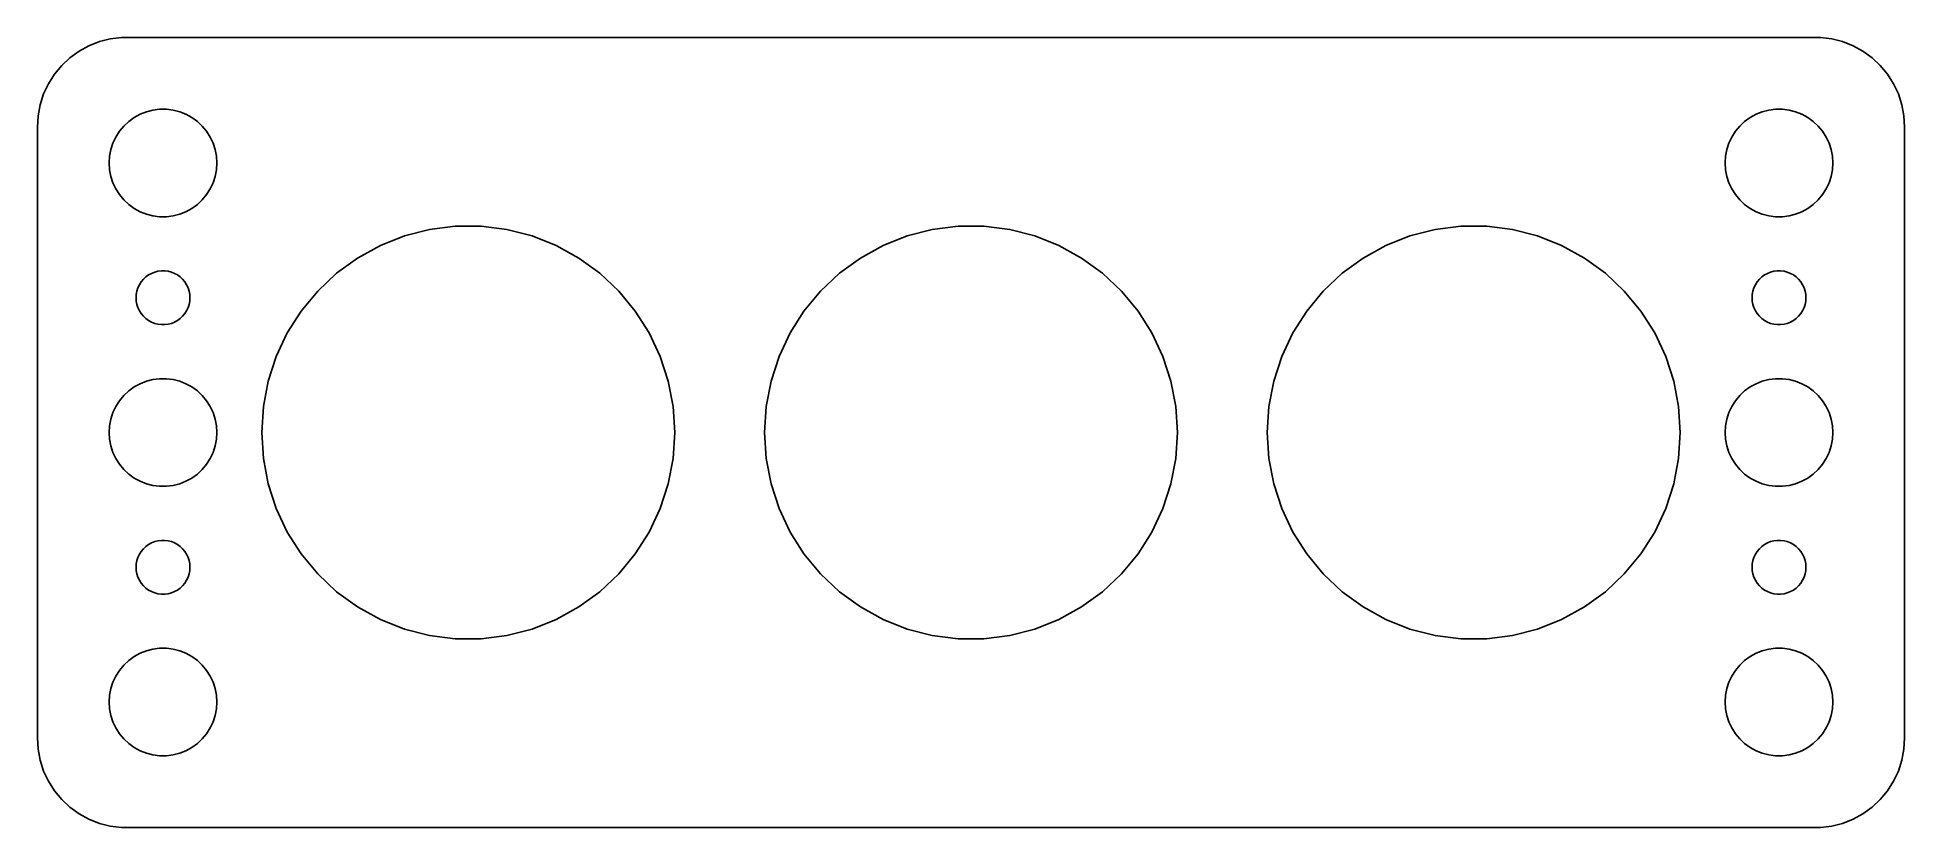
# Model space of a CAD drawing. Header units: metres. Extents: x -52 to 52, y 32 to 76.
import ezdxf

# ---------------------------------------------------------------- set-up
doc = ezdxf.new("R2010")
doc.units = ezdxf.units.M

msp = doc.modelspace()

# ---------------------------------------------------------------- linework, layer by layer
for p, q in [((-47.3139, 75.9901), (-47.9369, 75.9114)), ((47.3139, 75.9901), (-47.3139, 75.9901)), ((47.9369, 75.9114), (47.3139, 75.9901)), ((-49.6791, 75.2216), (-50.1871, 74.8526)), ((-49.1289, 75.5241), (-49.6791, 75.2216)), ((-48.5451, 75.7553), (-49.1289, 75.5241)), ((-47.9369, 75.9114), (-48.5451, 75.7553)), ((48.5451, 75.7553), (47.9369, 75.9114)), ((49.1289, 75.5241), (48.5451, 75.7553)), ((49.6791, 75.2216), (49.1289, 75.5241)), ((50.1871, 74.8526), (49.6791, 75.2216)), ((-51.0451, 73.9389), (-51.3815, 73.4088)), ((-50.6448, 74.4227), (-51.0451, 73.9389)), ((-50.1871, 74.8526), (-50.6448, 74.4227)), ((50.6448, 74.4227), (50.1871, 74.8526)), ((51.0451, 73.9389), (50.6448, 74.4227)), ((51.3815, 73.4088), (51.0451, 73.9389)), ((-51.6489, 72.8406), (-51.8429, 72.2434)), ((-51.3815, 73.4088), (-51.6489, 72.8406)), ((51.6489, 72.8406), (51.3815, 73.4088)), ((51.8429, 72.2434), (51.6489, 72.8406)), ((-51.8429, 72.2434), (-51.9606, 71.6267)), ((-46.2773, 71.7145), (-45.927, 71.8532)), ((-45.927, 71.8532), (-45.5621, 71.9469)), ((-45.5621, 71.9469), (-45.1884, 71.9941)), ((-45.1884, 71.9941), (-44.8116, 71.9941)), ((-44.8116, 71.9941), (-44.4379, 71.9469)), ((-44.4379, 71.9469), (-44.0729, 71.8532)), ((-44.0729, 71.8532), (-43.7227, 71.7145)), ((43.7227, 71.7145), (44.0729, 71.8532)), ((44.0729, 71.8532), (44.4379, 71.9469)), ((44.4379, 71.9469), (44.8116, 71.9941)), ((44.8116, 71.9941), (45.1884, 71.9941)), ((45.1884, 71.9941), (45.5621, 71.9469)), ((45.5621, 71.9469), (45.927, 71.8532)), ((45.927, 71.8532), (46.2773, 71.7145)), ((51.9606, 71.6267), (51.8429, 72.2434)), ((-51.9606, 71.6267), (-52, 71)), ((-52, 71), (-52, 37)), ((-47.6289, 70.4453), (-47.427, 70.7634)), ((-47.427, 70.7634), (-47.1869, 71.0536)), ((-47.1869, 71.0536), (-46.9123, 71.3115)), ((-46.9123, 71.3115), (-46.6075, 71.533)), ((-46.6075, 71.533), (-46.2773, 71.7145)), ((-43.7227, 71.7145), (-43.3925, 71.533)), ((-43.3925, 71.533), (-43.0877, 71.3115)), ((-43.0877, 71.3115), (-42.8131, 71.0536)), ((-42.8131, 71.0536), (-42.5729, 70.7634)), ((-42.5729, 70.7634), (-42.3711, 70.4453)), ((42.3711, 70.4453), (42.5729, 70.7634)), ((42.5729, 70.7634), (42.8131, 71.0536)), ((42.8131, 71.0536), (43.0877, 71.3115)), ((43.0877, 71.3115), (43.3925, 71.533)), ((43.3925, 71.533), (43.7227, 71.7145)), ((46.2773, 71.7145), (46.6075, 71.533)), ((46.6075, 71.533), (46.9123, 71.3115)), ((46.9123, 71.3115), (47.1869, 71.0536)), ((47.1869, 71.0536), (47.427, 70.7634)), ((47.427, 70.7634), (47.6289, 70.4453)), ((52, 71), (51.9606, 71.6267)), ((52, 37), (52, 71)), ((-47.9763, 69.376), (-47.9057, 69.7461)), ((-47.9057, 69.7461), (-47.7893, 70.1044)), ((-47.7893, 70.1044), (-47.6289, 70.4453)), ((-42.3711, 70.4453), (-42.2107, 70.1044)), ((-42.2107, 70.1044), (-42.0942, 69.7461)), ((-42.0942, 69.7461), (-42.0237, 69.376)), ((42.0237, 69.376), (42.0942, 69.7461)), ((42.0942, 69.7461), (42.2107, 70.1044)), ((42.2107, 70.1044), (42.3711, 70.4453)), ((47.6289, 70.4453), (47.7893, 70.1044)), ((47.7893, 70.1044), (47.9057, 69.7461)), ((47.9057, 69.7461), (47.9763, 69.376)), ((-48, 69), (-47.9763, 69.376)), ((-47.9763, 68.624), (-48, 69)), ((-42.0237, 69.376), (-42, 69)), ((-42, 69), (-42.0237, 68.624)), ((42, 69), (42.0237, 69.376)), ((42.0237, 68.624), (42, 69)), ((47.9763, 69.376), (48, 69)), ((48, 69), (47.9763, 68.624)), ((-47.9057, 68.2539), (-47.9763, 68.624)), ((-47.7893, 67.8956), (-47.9057, 68.2539)), ((-47.6289, 67.5547), (-47.7893, 67.8956)), ((-42.2107, 67.8956), (-42.3711, 67.5547)), ((-42.0942, 68.2539), (-42.2107, 67.8956)), ((-42.0237, 68.624), (-42.0942, 68.2539)), ((42.0942, 68.2539), (42.0237, 68.624)), ((42.2107, 67.8956), (42.0942, 68.2539)), ((42.3711, 67.5547), (42.2107, 67.8956)), ((47.7893, 67.8956), (47.6289, 67.5547)), ((47.9057, 68.2539), (47.7893, 67.8956)), ((47.9763, 68.624), (47.9057, 68.2539)), ((-47.427, 67.2366), (-47.6289, 67.5547)), ((-47.1869, 66.9464), (-47.427, 67.2366)), ((-46.9123, 66.6884), (-47.1869, 66.9464)), ((-46.6075, 66.467), (-46.9123, 66.6884)), ((-43.0877, 66.6884), (-43.3925, 66.467)), ((-42.8131, 66.9464), (-43.0877, 66.6884)), ((-42.5729, 67.2366), (-42.8131, 66.9464)), ((-42.3711, 67.5547), (-42.5729, 67.2366)), ((42.5729, 67.2366), (42.3711, 67.5547)), ((42.8131, 66.9464), (42.5729, 67.2366)), ((43.0877, 66.6884), (42.8131, 66.9464)), ((43.3925, 66.467), (43.0877, 66.6884)), ((46.9123, 66.6884), (46.6075, 66.467)), ((47.1869, 66.9464), (46.9123, 66.6884)), ((47.427, 67.2366), (47.1869, 66.9464)), ((47.6289, 67.5547), (47.427, 67.2366)), ((-46.2773, 66.2855), (-46.6075, 66.467)), ((-45.927, 66.1468), (-46.2773, 66.2855)), ((-45.5621, 66.0531), (-45.927, 66.1468)), ((-45.1884, 66.0059), (-45.5621, 66.0531)), ((-44.8116, 66.0059), (-45.1884, 66.0059)), ((-44.4379, 66.0531), (-44.8116, 66.0059)), ((-44.0729, 66.1468), (-44.4379, 66.0531)), ((-43.7227, 66.2855), (-44.0729, 66.1468)), ((-43.3925, 66.467), (-43.7227, 66.2855)), ((43.7227, 66.2855), (43.3925, 66.467)), ((44.0729, 66.1468), (43.7227, 66.2855)), ((44.4379, 66.0531), (44.0729, 66.1468)), ((44.8116, 66.0059), (44.4379, 66.0531)), ((45.1884, 66.0059), (44.8116, 66.0059)), ((45.5621, 66.0531), (45.1884, 66.0059)), ((45.927, 66.1468), (45.5621, 66.0531)), ((46.2773, 66.2855), (45.927, 66.1468)), ((46.6075, 66.467), (46.2773, 66.2855)), ((-32.8965, 64.4055), (-31.5537, 64.9371)), ((-31.5537, 64.9371), (-30.1549, 65.2963)), ((-30.1549, 65.2963), (-28.7221, 65.4773)), ((-28.7221, 65.4773), (-27.2779, 65.4773)), ((-27.2779, 65.4773), (-25.8451, 65.2963)), ((-25.8451, 65.2963), (-24.4463, 64.9371)), ((-24.4463, 64.9371), (-23.1035, 64.4055)), ((-4.8964, 64.4055), (-3.5537, 64.9371)), ((-3.5537, 64.9371), (-2.1549, 65.2963)), ((-2.1549, 65.2963), (-0.7221, 65.4773)), ((-0.7221, 65.4773), (0.7221, 65.4773)), ((0.7221, 65.4773), (2.1549, 65.2963)), ((2.1549, 65.2963), (3.5537, 64.9371)), ((3.5537, 64.9371), (4.8964, 64.4055)), ((23.1035, 64.4055), (24.4463, 64.9371)), ((24.4463, 64.9371), (25.8451, 65.2963)), ((25.8451, 65.2963), (27.2779, 65.4773)), ((27.2779, 65.4773), (28.7221, 65.4773)), ((28.7221, 65.4773), (30.1549, 65.2963)), ((30.1549, 65.2963), (31.5537, 64.9371)), ((31.5537, 64.9371), (32.8965, 64.4055)), ((-35.3304, 62.8609), (-34.162, 63.7098)), ((-34.162, 63.7098), (-32.8965, 64.4055)), ((-23.1035, 64.4055), (-21.838, 63.7098)), ((-21.838, 63.7098), (-20.6696, 62.8609)), ((-7.3304, 62.8609), (-6.162, 63.7098)), ((-6.162, 63.7098), (-4.8964, 64.4055)), ((4.8964, 64.4055), (6.162, 63.7098)), ((6.162, 63.7098), (7.3304, 62.8609)), ((20.6696, 62.8609), (21.838, 63.7098)), ((21.838, 63.7098), (23.1035, 64.4055)), ((32.8965, 64.4055), (34.162, 63.7098)), ((34.162, 63.7098), (35.3304, 62.8609)), ((-46.2135, 62.3817), (-46.0934, 62.5268)), ((-46.0934, 62.5268), (-45.9561, 62.6558)), ((-45.9561, 62.6558), (-45.8037, 62.7665)), ((-45.8037, 62.7665), (-45.6387, 62.8572)), ((-45.6387, 62.8572), (-45.4635, 62.9266)), ((-45.4635, 62.9266), (-45.2811, 62.9734)), ((-45.2811, 62.9734), (-45.0942, 62.997)), ((-45.0942, 62.997), (-44.9058, 62.997)), ((-44.9058, 62.997), (-44.7189, 62.9734)), ((-44.7189, 62.9734), (-44.5365, 62.9266)), ((-44.5365, 62.9266), (-44.3613, 62.8572)), ((-44.3613, 62.8572), (-44.1963, 62.7665)), ((-44.1963, 62.7665), (-44.0439, 62.6558)), ((-44.0439, 62.6558), (-43.9065, 62.5268)), ((-43.9065, 62.5268), (-43.7865, 62.3817)), ((-36.3831, 61.8723), (-35.3304, 62.8609)), ((-20.6696, 62.8609), (-19.6169, 61.8723)), ((-8.3831, 61.8723), (-7.3304, 62.8609)), ((7.3304, 62.8609), (8.3831, 61.8723)), ((19.6169, 61.8723), (20.6696, 62.8609)), ((35.3304, 62.8609), (36.3831, 61.8723)), ((43.7865, 62.3817), (43.9065, 62.5268)), ((43.9065, 62.5268), (44.0439, 62.6558)), ((44.0439, 62.6558), (44.1963, 62.7665)), ((44.1963, 62.7665), (44.3613, 62.8572)), ((44.3613, 62.8572), (44.5365, 62.9266)), ((44.5365, 62.9266), (44.7189, 62.9734)), ((44.7189, 62.9734), (44.9058, 62.997)), ((44.9058, 62.997), (45.0942, 62.997)), ((45.0942, 62.997), (45.2811, 62.9734)), ((45.2811, 62.9734), (45.4635, 62.9266)), ((45.4635, 62.9266), (45.6387, 62.8572)), ((45.6387, 62.8572), (45.8037, 62.7665)), ((45.8037, 62.7665), (45.9561, 62.6558)), ((45.9561, 62.6558), (46.0934, 62.5268)), ((46.0934, 62.5268), (46.2135, 62.3817)), ((-46.5, 61.5), (-46.4882, 61.688)), ((-46.4882, 61.312), (-46.5, 61.5)), ((-46.4882, 61.688), (-46.4529, 61.873)), ((-46.4529, 61.873), (-46.3947, 62.0522)), ((-46.3947, 62.0522), (-46.3145, 62.2226)), ((-46.3145, 62.2226), (-46.2135, 62.3817)), ((-43.7865, 62.3817), (-43.6855, 62.2226)), ((-43.6855, 62.2226), (-43.6053, 62.0522)), ((-43.6053, 62.0522), (-43.5471, 61.873)), ((-43.5471, 61.873), (-43.5118, 61.688)), ((-43.5118, 61.688), (-43.5, 61.5)), ((-43.5, 61.5), (-43.5118, 61.312)), ((-37.3037, 60.7595), (-36.3831, 61.8723)), ((-19.6169, 61.8723), (-18.6963, 60.7595)), ((-9.3037, 60.7595), (-8.3831, 61.8723)), ((8.3831, 61.8723), (9.3037, 60.7595)), ((18.6963, 60.7595), (19.6169, 61.8723)), ((36.3831, 61.8723), (37.3037, 60.7595)), ((43.5, 61.5), (43.5118, 61.688)), ((43.5118, 61.312), (43.5, 61.5)), ((43.5118, 61.688), (43.5471, 61.873)), ((43.5471, 61.873), (43.6053, 62.0522)), ((43.6053, 62.0522), (43.6855, 62.2226)), ((43.6855, 62.2226), (43.7865, 62.3817)), ((46.2135, 62.3817), (46.3145, 62.2226)), ((46.3145, 62.2226), (46.3947, 62.0522)), ((46.3947, 62.0522), (46.4529, 61.873)), ((46.4529, 61.873), (46.4882, 61.688)), ((46.4882, 61.688), (46.5, 61.5)), ((46.5, 61.5), (46.4882, 61.312)), ((-46.4529, 61.127), (-46.4882, 61.312)), ((-46.3947, 60.9478), (-46.4529, 61.127)), ((-46.3145, 60.7774), (-46.3947, 60.9478)), ((-46.2135, 60.6183), (-46.3145, 60.7774)), ((-46.0934, 60.4732), (-46.2135, 60.6183)), ((-45.9561, 60.3442), (-46.0934, 60.4732)), ((-45.8037, 60.2335), (-45.9561, 60.3442)), ((-44.0439, 60.3442), (-44.1963, 60.2335)), ((-43.9065, 60.4732), (-44.0439, 60.3442)), ((-43.7865, 60.6183), (-43.9065, 60.4732)), ((-43.6855, 60.7774), (-43.7865, 60.6183)), ((-43.6053, 60.9478), (-43.6855, 60.7774)), ((-43.5471, 61.127), (-43.6053, 60.9478)), ((-43.5118, 61.312), (-43.5471, 61.127)), ((-38.0775, 59.5402), (-37.3037, 60.7595)), ((-18.6963, 60.7595), (-17.9225, 59.5402)), ((-10.0775, 59.5402), (-9.3037, 60.7595)), ((9.3037, 60.7595), (10.0775, 59.5402)), ((17.9225, 59.5402), (18.6963, 60.7595)), ((37.3037, 60.7595), (38.0775, 59.5402)), ((43.5471, 61.127), (43.5118, 61.312)), ((43.6053, 60.9478), (43.5471, 61.127)), ((43.6855, 60.7774), (43.6053, 60.9478)), ((43.7865, 60.6183), (43.6855, 60.7774)), ((43.9065, 60.4732), (43.7865, 60.6183)), ((44.0439, 60.3442), (43.9065, 60.4732)), ((44.1963, 60.2335), (44.0439, 60.3442)), ((45.9561, 60.3442), (45.8037, 60.2335)), ((46.0934, 60.4732), (45.9561, 60.3442)), ((46.2135, 60.6183), (46.0934, 60.4732)), ((46.3145, 60.7774), (46.2135, 60.6183)), ((46.3947, 60.9478), (46.3145, 60.7774)), ((46.4529, 61.127), (46.3947, 60.9478)), ((46.4882, 61.312), (46.4529, 61.127)), ((-45.6387, 60.1427), (-45.8037, 60.2335)), ((-45.4635, 60.0734), (-45.6387, 60.1427)), ((-45.2811, 60.0266), (-45.4635, 60.0734)), ((-45.0942, 60.0029), (-45.2811, 60.0266)), ((-44.9058, 60.0029), (-45.0942, 60.0029)), ((-44.7189, 60.0266), (-44.9058, 60.0029)), ((-44.5365, 60.0734), (-44.7189, 60.0266)), ((-44.3613, 60.1427), (-44.5365, 60.0734)), ((-44.1963, 60.2335), (-44.3613, 60.1427)), ((-38.6924, 58.2334), (-38.0775, 59.5402)), ((-17.9225, 59.5402), (-17.3076, 58.2334)), ((-10.6924, 58.2334), (-10.0775, 59.5402)), ((10.0775, 59.5402), (10.6924, 58.2334)), ((17.3076, 58.2334), (17.9225, 59.5402)), ((38.0775, 59.5402), (38.6924, 58.2334)), ((44.3613, 60.1427), (44.1963, 60.2335)), ((44.5365, 60.0734), (44.3613, 60.1427)), ((44.7189, 60.0266), (44.5365, 60.0734)), ((44.9058, 60.0029), (44.7189, 60.0266)), ((45.0942, 60.0029), (44.9058, 60.0029)), ((45.2811, 60.0266), (45.0942, 60.0029)), ((45.4635, 60.0734), (45.2811, 60.0266)), ((45.6387, 60.1427), (45.4635, 60.0734)), ((45.8037, 60.2335), (45.6387, 60.1427)), ((-39.1387, 56.8599), (-38.6924, 58.2334)), ((-17.3076, 58.2334), (-16.8613, 56.8599)), ((-11.1387, 56.8599), (-10.6924, 58.2334)), ((10.6924, 58.2334), (11.1387, 56.8599)), ((16.8613, 56.8599), (17.3076, 58.2334)), ((38.6924, 58.2334), (39.1387, 56.8599)), ((-47.1869, 56.0536), (-46.9123, 56.3115)), ((-46.9123, 56.3115), (-46.6075, 56.533)), ((-46.6075, 56.533), (-46.2773, 56.7145)), ((-46.2773, 56.7145), (-45.927, 56.8532)), ((-45.927, 56.8532), (-45.5621, 56.9469)), ((-45.5621, 56.9469), (-45.1884, 56.9941)), ((-45.1884, 56.9941), (-44.8116, 56.9941)), ((-44.8116, 56.9941), (-44.4379, 56.9469)), ((-44.4379, 56.9469), (-44.0729, 56.8532)), ((-44.0729, 56.8532), (-43.7227, 56.7145)), ((-43.7227, 56.7145), (-43.3925, 56.533)), ((-43.3925, 56.533), (-43.0877, 56.3115)), ((-43.0877, 56.3115), (-42.8131, 56.0536)), ((-39.4093, 55.4413), (-39.1387, 56.8599)), ((-16.8613, 56.8599), (-16.5907, 55.4413)), ((-11.4093, 55.4413), (-11.1387, 56.8599)), ((11.1387, 56.8599), (11.4093, 55.4413)), ((16.5907, 55.4413), (16.8613, 56.8599)), ((39.1387, 56.8599), (39.4093, 55.4413)), ((42.8131, 56.0536), (43.0877, 56.3115)), ((43.0877, 56.3115), (43.3925, 56.533)), ((43.3925, 56.533), (43.7227, 56.7145)), ((43.7227, 56.7145), (44.0729, 56.8532)), ((44.0729, 56.8532), (44.4379, 56.9469)), ((44.4379, 56.9469), (44.8116, 56.9941)), ((44.8116, 56.9941), (45.1884, 56.9941)), ((45.1884, 56.9941), (45.5621, 56.9469)), ((45.5621, 56.9469), (45.927, 56.8532)), ((45.927, 56.8532), (46.2773, 56.7145)), ((46.2773, 56.7145), (46.6075, 56.533)), ((46.6075, 56.533), (46.9123, 56.3115)), ((46.9123, 56.3115), (47.1869, 56.0536)), ((-47.7893, 55.1044), (-47.6289, 55.4453)), ((-47.6289, 55.4453), (-47.427, 55.7634)), ((-47.427, 55.7634), (-47.1869, 56.0536)), ((-42.8131, 56.0536), (-42.5729, 55.7634)), ((-42.5729, 55.7634), (-42.3711, 55.4453)), ((-42.3711, 55.4453), (-42.2107, 55.1044)), ((-39.5, 54), (-39.4093, 55.4413)), ((-16.5907, 55.4413), (-16.5, 54)), ((-11.5, 54), (-11.4093, 55.4413)), ((11.4093, 55.4413), (11.5, 54)), ((16.5, 54), (16.5907, 55.4413)), ((39.4093, 55.4413), (39.5, 54)), ((42.2107, 55.1044), (42.3711, 55.4453)), ((42.3711, 55.4453), (42.5729, 55.7634)), ((42.5729, 55.7634), (42.8131, 56.0536)), ((47.1869, 56.0536), (47.427, 55.7634)), ((47.427, 55.7634), (47.6289, 55.4453)), ((47.6289, 55.4453), (47.7893, 55.1044)), ((-48, 54), (-47.9763, 54.376)), ((-47.9763, 54.376), (-47.9057, 54.7461)), ((-47.9057, 54.7461), (-47.7893, 55.1044)), ((-42.2107, 55.1044), (-42.0942, 54.7461)), ((-42.0942, 54.7461), (-42.0237, 54.376)), ((-42.0237, 54.376), (-42, 54)), ((42, 54), (42.0237, 54.376)), ((42.0237, 54.376), (42.0942, 54.7461)), ((42.0942, 54.7461), (42.2107, 55.1044)), ((47.7893, 55.1044), (47.9057, 54.7461)), ((47.9057, 54.7461), (47.9763, 54.376)), ((47.9763, 54.376), (48, 54)), ((-47.9763, 53.624), (-48, 54)), ((-47.9057, 53.2539), (-47.9763, 53.624)), ((-47.7893, 52.8956), (-47.9057, 53.2539)), ((-42.0942, 53.2539), (-42.2107, 52.8956)), ((-42.0237, 53.624), (-42.0942, 53.2539)), ((-42, 54), (-42.0237, 53.624)), ((-39.4093, 52.5587), (-39.5, 54)), ((-16.5, 54), (-16.5907, 52.5587)), ((-11.4093, 52.5587), (-11.5, 54)), ((11.5, 54), (11.4093, 52.5587)), ((16.5907, 52.5587), (16.5, 54)), ((39.5, 54), (39.4093, 52.5587)), ((42.0237, 53.624), (42, 54)), ((42.0942, 53.2539), (42.0237, 53.624)), ((42.2107, 52.8956), (42.0942, 53.2539)), ((47.9057, 53.2539), (47.7893, 52.8956)), ((47.9763, 53.624), (47.9057, 53.2539)), ((48, 54), (47.9763, 53.624)), ((-47.6289, 52.5547), (-47.7893, 52.8956)), ((-47.427, 52.2366), (-47.6289, 52.5547)), ((-47.1869, 51.9464), (-47.427, 52.2366)), ((-42.5729, 52.2366), (-42.8131, 51.9464)), ((-42.3711, 52.5547), (-42.5729, 52.2366)), ((-42.2107, 52.8956), (-42.3711, 52.5547)), ((-39.1387, 51.1401), (-39.4093, 52.5587)), ((-16.5907, 52.5587), (-16.8613, 51.1401)), ((-11.1387, 51.1401), (-11.4093, 52.5587)), ((11.4093, 52.5587), (11.1387, 51.1401)), ((16.8613, 51.1401), (16.5907, 52.5587)), ((39.4093, 52.5587), (39.1387, 51.1401)), ((42.3711, 52.5547), (42.2107, 52.8956)), ((42.5729, 52.2366), (42.3711, 52.5547)), ((42.8131, 51.9464), (42.5729, 52.2366)), ((47.427, 52.2366), (47.1869, 51.9464)), ((47.6289, 52.5547), (47.427, 52.2366)), ((47.7893, 52.8956), (47.6289, 52.5547)), ((-46.9123, 51.6885), (-47.1869, 51.9464)), ((-46.6075, 51.467), (-46.9123, 51.6885)), ((-46.2773, 51.2855), (-46.6075, 51.467)), ((-45.927, 51.1468), (-46.2773, 51.2855)), ((-45.5621, 51.0531), (-45.927, 51.1468)), ((-45.1884, 51.0059), (-45.5621, 51.0531)), ((-44.8116, 51.0059), (-45.1884, 51.0059)), ((-44.4379, 51.0531), (-44.8116, 51.0059)), ((-44.0729, 51.1468), (-44.4379, 51.0531)), ((-43.7227, 51.2855), (-44.0729, 51.1468)), ((-43.3925, 51.467), (-43.7227, 51.2855)), ((-43.0877, 51.6885), (-43.3925, 51.467)), ((-42.8131, 51.9464), (-43.0877, 51.6885)), ((-38.6924, 49.7666), (-39.1387, 51.1401)), ((-16.8613, 51.1401), (-17.3076, 49.7666)), ((-10.6924, 49.7666), (-11.1387, 51.1401)), ((11.1387, 51.1401), (10.6924, 49.7666)), ((17.3076, 49.7666), (16.8613, 51.1401)), ((39.1387, 51.1401), (38.6924, 49.7666)), ((43.0877, 51.6885), (42.8131, 51.9464)), ((43.3925, 51.467), (43.0877, 51.6885)), ((43.7227, 51.2855), (43.3925, 51.467)), ((44.0729, 51.1468), (43.7227, 51.2855)), ((44.4379, 51.0531), (44.0729, 51.1468)), ((44.8116, 51.0059), (44.4379, 51.0531)), ((45.1884, 51.0059), (44.8116, 51.0059)), ((45.5621, 51.0531), (45.1884, 51.0059)), ((45.927, 51.1468), (45.5621, 51.0531)), ((46.2773, 51.2855), (45.927, 51.1468)), ((46.6075, 51.467), (46.2773, 51.2855)), ((46.9123, 51.6885), (46.6075, 51.467)), ((47.1869, 51.9464), (46.9123, 51.6885)), ((-38.0775, 48.4598), (-38.6924, 49.7666)), ((-17.3076, 49.7666), (-17.9225, 48.4598)), ((-10.0775, 48.4598), (-10.6924, 49.7666)), ((10.6924, 49.7666), (10.0775, 48.4598)), ((17.9225, 48.4598), (17.3076, 49.7666)), ((38.6924, 49.7666), (38.0775, 48.4598)), ((-45.8037, 47.7665), (-45.6387, 47.8573)), ((-45.6387, 47.8573), (-45.4635, 47.9266)), ((-45.4635, 47.9266), (-45.2811, 47.9734)), ((-45.2811, 47.9734), (-45.0942, 47.9971)), ((-45.0942, 47.9971), (-44.9058, 47.9971)), ((-44.9058, 47.9971), (-44.7189, 47.9734)), ((-44.7189, 47.9734), (-44.5365, 47.9266)), ((-44.5365, 47.9266), (-44.3613, 47.8573)), ((-44.3613, 47.8573), (-44.1963, 47.7665)), ((-37.3037, 47.2405), (-38.0775, 48.4598)), ((-17.9225, 48.4598), (-18.6963, 47.2405)), ((-9.3037, 47.2405), (-10.0775, 48.4598)), ((10.0775, 48.4598), (9.3037, 47.2405)), ((18.6963, 47.2405), (17.9225, 48.4598)), ((38.0775, 48.4598), (37.3037, 47.2405)), ((44.1963, 47.7665), (44.3613, 47.8573)), ((44.3613, 47.8573), (44.5365, 47.9266)), ((44.5365, 47.9266), (44.7189, 47.9734)), ((44.7189, 47.9734), (44.9058, 47.9971)), ((44.9058, 47.9971), (45.0942, 47.9971)), ((45.0942, 47.9971), (45.2811, 47.9734)), ((45.2811, 47.9734), (45.4635, 47.9266)), ((45.4635, 47.9266), (45.6387, 47.8573)), ((45.6387, 47.8573), (45.8037, 47.7665)), ((-46.4882, 46.688), (-46.4529, 46.873)), ((-46.4529, 46.873), (-46.3947, 47.0522)), ((-46.3947, 47.0522), (-46.3145, 47.2226)), ((-46.3145, 47.2226), (-46.2135, 47.3817)), ((-46.2135, 47.3817), (-46.0934, 47.5268)), ((-46.0934, 47.5268), (-45.9561, 47.6558)), ((-45.9561, 47.6558), (-45.8037, 47.7665)), ((-44.1963, 47.7665), (-44.0439, 47.6558)), ((-44.0439, 47.6558), (-43.9065, 47.5268)), ((-43.9065, 47.5268), (-43.7865, 47.3817)), ((-43.7865, 47.3817), (-43.6855, 47.2226)), ((-43.6855, 47.2226), (-43.6053, 47.0522)), ((-43.6053, 47.0522), (-43.5471, 46.873)), ((-43.5471, 46.873), (-43.5118, 46.688)), ((-36.3831, 46.1277), (-37.3037, 47.2405)), ((-18.6963, 47.2405), (-19.6169, 46.1277)), ((-8.3831, 46.1277), (-9.3037, 47.2405)), ((9.3037, 47.2405), (8.3831, 46.1277)), ((19.6169, 46.1277), (18.6963, 47.2405)), ((37.3037, 47.2405), (36.3831, 46.1277)), ((43.5118, 46.688), (43.5471, 46.873)), ((43.5471, 46.873), (43.6053, 47.0522)), ((43.6053, 47.0522), (43.6855, 47.2226)), ((43.6855, 47.2226), (43.7865, 47.3817)), ((43.7865, 47.3817), (43.9065, 47.5268)), ((43.9065, 47.5268), (44.0439, 47.6558)), ((44.0439, 47.6558), (44.1963, 47.7665)), ((45.8037, 47.7665), (45.9561, 47.6558)), ((45.9561, 47.6558), (46.0934, 47.5268)), ((46.0934, 47.5268), (46.2135, 47.3817)), ((46.2135, 47.3817), (46.3145, 47.2226)), ((46.3145, 47.2226), (46.3947, 47.0522)), ((46.3947, 47.0522), (46.4529, 46.873)), ((46.4529, 46.873), (46.4882, 46.688)), ((-46.5, 46.5), (-46.4882, 46.688)), ((-46.4882, 46.312), (-46.5, 46.5)), ((-46.4529, 46.127), (-46.4882, 46.312)), ((-46.3947, 45.9478), (-46.4529, 46.127)), ((-46.3145, 45.7774), (-46.3947, 45.9478)), ((-46.2135, 45.6183), (-46.3145, 45.7774)), ((-43.6855, 45.7774), (-43.7865, 45.6183)), ((-43.6053, 45.9478), (-43.6855, 45.7774)), ((-43.5471, 46.127), (-43.6053, 45.9478)), ((-43.5118, 46.312), (-43.5471, 46.127)), ((-43.5118, 46.688), (-43.5, 46.5)), ((-43.5, 46.5), (-43.5118, 46.312)), ((-35.3304, 45.1391), (-36.3831, 46.1277)), ((-19.6169, 46.1277), (-20.6696, 45.1391)), ((-7.3304, 45.1391), (-8.3831, 46.1277)), ((8.3831, 46.1277), (7.3304, 45.1391)), ((20.6696, 45.1391), (19.6169, 46.1277)), ((36.3831, 46.1277), (35.3304, 45.1391)), ((43.5, 46.5), (43.5118, 46.688)), ((43.5118, 46.312), (43.5, 46.5)), ((43.5471, 46.127), (43.5118, 46.312)), ((43.6053, 45.9478), (43.5471, 46.127)), ((43.6855, 45.7774), (43.6053, 45.9478)), ((43.7865, 45.6183), (43.6855, 45.7774)), ((46.3145, 45.7774), (46.2135, 45.6183)), ((46.3947, 45.9478), (46.3145, 45.7774)), ((46.4529, 46.127), (46.3947, 45.9478)), ((46.4882, 46.312), (46.4529, 46.127)), ((46.4882, 46.688), (46.5, 46.5)), ((46.5, 46.5), (46.4882, 46.312)), ((-46.0934, 45.4732), (-46.2135, 45.6183)), ((-45.9561, 45.3442), (-46.0934, 45.4732)), ((-45.8037, 45.2335), (-45.9561, 45.3442)), ((-45.6387, 45.1428), (-45.8037, 45.2335)), ((-45.4635, 45.0734), (-45.6387, 45.1428)), ((-45.2811, 45.0266), (-45.4635, 45.0734)), ((-45.0942, 45.003), (-45.2811, 45.0266)), ((-44.9058, 45.003), (-45.0942, 45.003)), ((-44.7189, 45.0266), (-44.9058, 45.003)), ((-44.5365, 45.0734), (-44.7189, 45.0266)), ((-44.3613, 45.1428), (-44.5365, 45.0734)), ((-44.1963, 45.2335), (-44.3613, 45.1428)), ((-44.0439, 45.3442), (-44.1963, 45.2335)), ((-43.9065, 45.4732), (-44.0439, 45.3442)), ((-43.7865, 45.6183), (-43.9065, 45.4732)), ((-34.162, 44.2902), (-35.3304, 45.1391)), ((-20.6696, 45.1391), (-21.838, 44.2902)), ((-6.162, 44.2902), (-7.3304, 45.1391)), ((7.3304, 45.1391), (6.162, 44.2902)), ((21.838, 44.2902), (20.6696, 45.1391)), ((35.3304, 45.1391), (34.162, 44.2902)), ((43.9065, 45.4732), (43.7865, 45.6183)), ((44.0439, 45.3442), (43.9065, 45.4732)), ((44.1963, 45.2335), (44.0439, 45.3442)), ((44.3613, 45.1428), (44.1963, 45.2335)), ((44.5365, 45.0734), (44.3613, 45.1428)), ((44.7189, 45.0266), (44.5365, 45.0734)), ((44.9058, 45.003), (44.7189, 45.0266)), ((45.0942, 45.003), (44.9058, 45.003)), ((45.2811, 45.0266), (45.0942, 45.003)), ((45.4635, 45.0734), (45.2811, 45.0266)), ((45.6387, 45.1428), (45.4635, 45.0734)), ((45.8037, 45.2335), (45.6387, 45.1428)), ((45.9561, 45.3442), (45.8037, 45.2335)), ((46.0934, 45.4732), (45.9561, 45.3442)), ((46.2135, 45.6183), (46.0934, 45.4732)), ((-32.8965, 43.5945), (-34.162, 44.2902)), ((-21.838, 44.2902), (-23.1035, 43.5945)), ((-4.8964, 43.5945), (-6.162, 44.2902)), ((6.162, 44.2902), (4.8964, 43.5945)), ((23.1035, 43.5945), (21.838, 44.2902)), ((34.162, 44.2902), (32.8965, 43.5945)), ((-31.5537, 43.0629), (-32.8965, 43.5945)), ((-30.1549, 42.7037), (-31.5537, 43.0629)), ((-28.7221, 42.5227), (-30.1549, 42.7037)), ((-25.8451, 42.7037), (-27.2779, 42.5227)), ((-24.4463, 43.0629), (-25.8451, 42.7037)), ((-23.1035, 43.5945), (-24.4463, 43.0629)), ((-3.5537, 43.0629), (-4.8964, 43.5945)), ((-2.1549, 42.7037), (-3.5537, 43.0629)), ((-0.7221, 42.5227), (-2.1549, 42.7037)), ((2.1549, 42.7037), (0.7221, 42.5227)), ((3.5537, 43.0629), (2.1549, 42.7037)), ((4.8964, 43.5945), (3.5537, 43.0629)), ((24.4463, 43.0629), (23.1035, 43.5945)), ((25.8451, 42.7037), (24.4463, 43.0629)), ((27.2779, 42.5227), (25.8451, 42.7037)), ((30.1549, 42.7037), (28.7221, 42.5227)), ((31.5537, 43.0629), (30.1549, 42.7037)), ((32.8965, 43.5945), (31.5537, 43.0629)), ((-46.6075, 41.533), (-46.2773, 41.7145)), ((-46.2773, 41.7145), (-45.927, 41.8532)), ((-45.927, 41.8532), (-45.5621, 41.9469)), ((-45.5621, 41.9469), (-45.1884, 41.9941)), ((-45.1884, 41.9941), (-44.8116, 41.9941)), ((-44.8116, 41.9941), (-44.4379, 41.9469)), ((-44.4379, 41.9469), (-44.0729, 41.8532)), ((-44.0729, 41.8532), (-43.7227, 41.7145)), ((-43.7227, 41.7145), (-43.3925, 41.533)), ((-27.2779, 42.5227), (-28.7221, 42.5227)), ((0.7221, 42.5227), (-0.7221, 42.5227)), ((28.7221, 42.5227), (27.2779, 42.5227)), ((43.3925, 41.533), (43.7227, 41.7145)), ((43.7227, 41.7145), (44.0729, 41.8532)), ((44.0729, 41.8532), (44.4379, 41.9469)), ((44.4379, 41.9469), (44.8116, 41.9941)), ((44.8116, 41.9941), (45.1884, 41.9941)), ((45.1884, 41.9941), (45.5621, 41.9469)), ((45.5621, 41.9469), (45.927, 41.8532)), ((45.927, 41.8532), (46.2773, 41.7145)), ((46.2773, 41.7145), (46.6075, 41.533)), ((-47.6289, 40.4453), (-47.427, 40.7634)), ((-47.427, 40.7634), (-47.1869, 41.0536)), ((-47.1869, 41.0536), (-46.9123, 41.3116)), ((-46.9123, 41.3116), (-46.6075, 41.533)), ((-43.3925, 41.533), (-43.0877, 41.3116)), ((-43.0877, 41.3116), (-42.8131, 41.0536)), ((-42.8131, 41.0536), (-42.5729, 40.7634)), ((-42.5729, 40.7634), (-42.3711, 40.4453)), ((42.3711, 40.4453), (42.5729, 40.7634)), ((42.5729, 40.7634), (42.8131, 41.0536)), ((42.8131, 41.0536), (43.0877, 41.3116)), ((43.0877, 41.3116), (43.3925, 41.533)), ((46.6075, 41.533), (46.9123, 41.3116)), ((46.9123, 41.3116), (47.1869, 41.0536)), ((47.1869, 41.0536), (47.427, 40.7634)), ((47.427, 40.7634), (47.6289, 40.4453)), ((-47.9763, 39.376), (-47.9057, 39.7461)), ((-47.9057, 39.7461), (-47.7893, 40.1044)), ((-47.7893, 40.1044), (-47.6289, 40.4453)), ((-42.3711, 40.4453), (-42.2107, 40.1044)), ((-42.2107, 40.1044), (-42.0942, 39.7461)), ((-42.0942, 39.7461), (-42.0237, 39.376)), ((42.0237, 39.376), (42.0942, 39.7461)), ((42.0942, 39.7461), (42.2107, 40.1044)), ((42.2107, 40.1044), (42.3711, 40.4453)), ((47.6289, 40.4453), (47.7893, 40.1044)), ((47.7893, 40.1044), (47.9057, 39.7461)), ((47.9057, 39.7461), (47.9763, 39.376)), ((-48, 39), (-47.9763, 39.376)), ((-47.9763, 38.624), (-48, 39)), ((-47.9057, 38.2539), (-47.9763, 38.624)), ((-42.0237, 38.624), (-42.0942, 38.2539)), ((-42.0237, 39.376), (-42, 39)), ((-42, 39), (-42.0237, 38.624)), ((42, 39), (42.0237, 39.376)), ((42.0237, 38.624), (42, 39)), ((42.0942, 38.2539), (42.0237, 38.624)), ((47.9763, 38.624), (47.9057, 38.2539)), ((47.9763, 39.376), (48, 39)), ((48, 39), (47.9763, 38.624)), ((-47.7893, 37.8956), (-47.9057, 38.2539)), ((-47.6289, 37.5547), (-47.7893, 37.8956)), ((-47.427, 37.2366), (-47.6289, 37.5547)), ((-42.3711, 37.5547), (-42.5729, 37.2366)), ((-42.2107, 37.8956), (-42.3711, 37.5547)), ((-42.0942, 38.2539), (-42.2107, 37.8956)), ((42.2107, 37.8956), (42.0942, 38.2539)), ((42.3711, 37.5547), (42.2107, 37.8956)), ((42.5729, 37.2366), (42.3711, 37.5547)), ((47.6289, 37.5547), (47.427, 37.2366)), ((47.7893, 37.8956), (47.6289, 37.5547)), ((47.9057, 38.2539), (47.7893, 37.8956)), ((-52, 37), (-51.9606, 36.3733)), ((-47.1869, 36.9464), (-47.427, 37.2366)), ((-46.9123, 36.6885), (-47.1869, 36.9464)), ((-46.6075, 36.467), (-46.9123, 36.6885)), ((-46.2773, 36.2855), (-46.6075, 36.467)), ((-43.3925, 36.467), (-43.7227, 36.2855)), ((-43.0877, 36.6885), (-43.3925, 36.467)), ((-42.8131, 36.9464), (-43.0877, 36.6885)), ((-42.5729, 37.2366), (-42.8131, 36.9464)), ((42.8131, 36.9464), (42.5729, 37.2366)), ((43.0877, 36.6885), (42.8131, 36.9464)), ((43.3925, 36.467), (43.0877, 36.6885)), ((43.7227, 36.2855), (43.3925, 36.467)), ((46.6075, 36.467), (46.2773, 36.2855)), ((46.9123, 36.6885), (46.6075, 36.467)), ((47.1869, 36.9464), (46.9123, 36.6885)), ((47.427, 37.2366), (47.1869, 36.9464)), ((51.9606, 36.3733), (52, 37)), ((-51.9606, 36.3733), (-51.8429, 35.7566)), ((-51.8429, 35.7566), (-51.6489, 35.1594)), ((-45.927, 36.1468), (-46.2773, 36.2855)), ((-45.5621, 36.0531), (-45.927, 36.1468)), ((-45.1884, 36.0059), (-45.5621, 36.0531)), ((-44.8116, 36.0059), (-45.1884, 36.0059)), ((-44.4379, 36.0531), (-44.8116, 36.0059)), ((-44.0729, 36.1468), (-44.4379, 36.0531)), ((-43.7227, 36.2855), (-44.0729, 36.1468)), ((44.0729, 36.1468), (43.7227, 36.2855)), ((44.4379, 36.0531), (44.0729, 36.1468)), ((44.8116, 36.0059), (44.4379, 36.0531)), ((45.1884, 36.0059), (44.8116, 36.0059)), ((45.5621, 36.0531), (45.1884, 36.0059)), ((45.927, 36.1468), (45.5621, 36.0531)), ((46.2773, 36.2855), (45.927, 36.1468)), ((51.6489, 35.1594), (51.8429, 35.7566)), ((51.8429, 35.7566), (51.9606, 36.3733)), ((-51.6489, 35.1594), (-51.3815, 34.5912)), ((-51.3815, 34.5912), (-51.0451, 34.0611)), ((51.0451, 34.0611), (51.3815, 34.5912)), ((51.3815, 34.5912), (51.6489, 35.1594)), ((-51.0451, 34.0611), (-50.6448, 33.5773)), ((-50.6448, 33.5773), (-50.1871, 33.1474)), ((50.1871, 33.1474), (50.6448, 33.5773)), ((50.6448, 33.5773), (51.0451, 34.0611)), ((-50.1871, 33.1474), (-49.6791, 32.7784)), ((-49.6791, 32.7784), (-49.1289, 32.4759)), ((-49.1289, 32.4759), (-48.5451, 32.2447)), ((-48.5451, 32.2447), (-47.9369, 32.0886)), ((47.9369, 32.0886), (48.5451, 32.2447)), ((48.5451, 32.2447), (49.1289, 32.4759)), ((49.1289, 32.4759), (49.6791, 32.7784)), ((49.6791, 32.7784), (50.1871, 33.1474)), ((-47.9369, 32.0886), (-47.3139, 32.0099)), ((-47.3139, 32.0099), (47.3139, 32.0099)), ((47.3139, 32.0099), (47.9369, 32.0886))]:
    msp.add_line(p, q)

doc.saveas('drawing.dxf')
